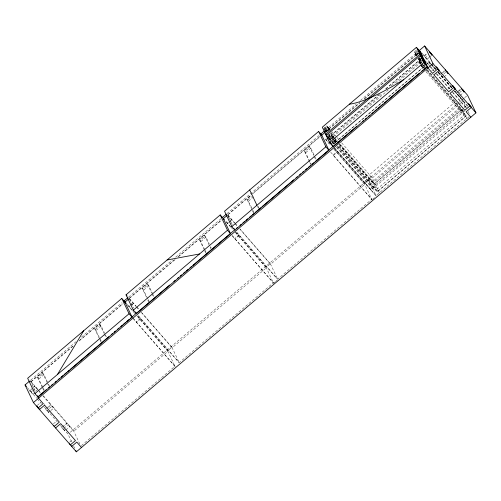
<?xml version="1.0" encoding="UTF-8"?>
<svg xmlns="http://www.w3.org/2000/svg" width="501" height="501" viewBox="0 0 501 501"><rect width="100%" height="100%" fill="white"/><g stroke="black" fill="none" stroke-linecap="round" stroke-linejoin="round"><path stroke-width="0.38" stroke-dasharray="2.5 1.88" d="M33.554 393.06L32.421 394.024L29.741 390.943L29.747 390.323L32.584 387.918M76.064 341.663L30.154 380.61L34.851 385.995L34.838 386.615L33.141 388.062M45.854 408.785L45.848 409.411L48.534 412.486L50.232 411.045M43.318 395.702L50.958 404.457L50.945 405.084L46.981 408.447M61.967 427.253L61.955 427.873L64.642 430.954L63.308 428.787M49.467 408.403L52.298 405.998L67.065 422.925L67.059 423.545L63.088 426.915M421.867 53L424.215 55.692L424.203 56.319L427.04 53.914M438.287 71.825L440.323 74.161L440.316 74.781L442.014 73.34M323.383 128.77L326.727 125.926L329.696 129.433L329.364 128.738M324.084 128.463L326.877 126.095L329.126 128.776L325.775 131.619L326.345 132.277L325.907 131.343L359.875 102.53M416.807 55.047L414.34 51.897L416.569 50.006M323.821 129.696L327.172 126.853L329.915 129.897M324.523 129.39L327.316 127.022L326.727 125.926M414.778 52.824L417.014 50.933M324.823 130.154L327.61 127.786L329.526 130.066M416.819 55.949L415.072 53.588L417.308 51.691M81.431 337.11L121.975 302.71M128.538 297.149L172.657 259.718M175.644 257.188L220.96 218.749M226.922 213.689L319.344 135.283M325.306 130.229L356.311 103.926M360.488 100.382L418.924 50.814M325.262 131.08L328.055 128.713L327.61 127.786M415.517 54.515L417.746 52.624M30.705 381.768L73.603 345.377M79.565 340.323L122.463 303.925M129.095 298.302L174.392 259.875M177.968 256.844L221.473 219.939M319.87 136.466L227.598 214.741L226.584 213.583M364.045 98.991L418.279 52.987M414.34 51.897L416.588 54.584L418.26 53.162M73.146 346.091L30.811 382L37.525 389.697L34.124 392.577M79.108 341.031L123.233 303.6M129.797 298.032L175.707 259.086M178.688 256.556L221.617 220.139M228.18 214.572L250.838 195.352M253.224 193.33L320.007 136.679M325.368 132.126L359.956 102.786M364.728 98.741L418.504 53.119M325.143 132.483L328.493 129.64L328.932 130.567M418.191 53.551L415.955 55.442L416.4 56.375M325.994 132.082L329.345 129.239L327.316 127.022M417.364 54.571L418.479 53.626M42.316 387.542L37.356 377.103L42.46 372.775L44 374.648L48.159 383.397M99.549 338.995L94.589 328.55L99.693 324.222L101.233 326.095L105.066 334.173M146.48 297.231L142.178 288.181L147.281 283.854L148.822 285.727L152.661 293.799M204.37 250.074L199.411 239.628L204.514 235.301L206.055 237.173L209.249 243.906M251.965 209.7L247.006 199.254L250.97 195.891M309.524 161.848L304.232 150.707L309.336 146.38L310.877 148.252L314.716 156.331M327.466 131.325L329.138 129.909M42.735 387.054L38.076 377.923L43.174 373.596M101.246 341.194L95.303 329.37L100.407 325.043M147.876 298.803L142.898 289.002L147.995 284.674M204.79 249.579L200.131 240.449L205.228 236.121M251.74 207.859L247.719 200.074L251.684 196.711M311.847 165.368L304.952 151.527L310.05 147.2M38.903 378.975L44 374.648M96.129 330.422L101.233 326.095M143.724 290.054L148.822 285.727M200.957 241.501L206.055 237.173M248.546 201.133L253.644 196.805M305.779 152.58L310.877 148.252M329.433 134.374L330.547 133.429M419.688 57.809L418.573 58.761L419.143 59.419L420.258 58.467M328.111 135.99L330.904 133.623M421.617 63.145L420.082 61.391L418.924 58.949L420.038 58.003M420.395 58.191L418.16 60.089L420.333 62.475M328.33 136.454L331.681 133.61M33.147 387.436L34.851 385.995M424.215 55.692L427.052 53.288M130.097 305.698L129.033 306.599L129.252 307.063L130.316 306.161M130.629 305.247L133.285 302.992L133.504 303.456L130.849 305.71M228.506 222.212L227.448 223.114L227.667 223.578L228.725 222.676M230.635 220.409L231.694 219.507L231.919 219.97L229.258 222.225M328.186 138.307L326.063 140.111L325.838 139.641L326.902 138.739M329.032 136.942L330.09 136.04L330.309 136.504L328.719 137.856M334.28 138.927L331.08 135.132L379.188 94.32M385.726 88.777L420.176 59.55L422.23 61.905M29.741 390.943L32.571 388.538M327.792 138.051L331.136 135.214L333.052 137.493M420.784 63.852L418.604 61.016L420.834 59.118M331.199 135.395L379.313 94.576M385.851 89.034L420.176 59.55M328.23 138.984L331.581 136.14L331.136 135.214M419.043 61.942L421.278 60.051M329.27 138.426L382.307 93.43M391.25 85.846L421.642 60.064M32.227 390.899L31.093 391.863L32.421 394.024M32.79 390.417L36.191 387.536L37.719 389.283M429.157 57.471L426.89 59.394L425.556 57.233L427.823 55.31M329.226 139.435L332.019 137.067L332.977 138.207M422.155 61.905L419.926 63.802L419.481 62.869L421.717 60.978M329.821 139.585L388.225 90.042M395.972 83.467L422.193 61.222M329.671 140.361L332.464 137.994L332.019 137.067M429.726 56.989L431.424 55.548M332.182 141.814L333.297 140.862M331.844 142.747L334.637 140.38L335.207 141.038L331.856 143.881M420.796 64.754L422.099 66.188L423.771 64.767M331.637 143.418L334.987 140.574L334.411 139.917M425.243 64.009L422.449 66.376L421.88 65.725M425.462 64.472L422.669 66.846L422.099 66.188M332.507 144.144L335.294 141.777L335.87 142.428L333.077 144.802M420.508 64.898L422.756 67.579L424.992 65.687M429.426 62.03L427.722 63.47L428.274 64.629L429.977 63.189L429.426 62.03L430.954 63.777M333.284 144.131L335.513 142.24L333.491 140.017M425.211 66.151L422.982 68.042L420.953 65.825M422.756 67.579L423.332 68.236L424.447 67.291M37.356 405.322L40.756 402.435M431.824 70.691L435.225 67.804M333.334 155.429L337.586 151.822L337.367 151.358L333.115 154.966L333.334 155.429L371.993 199.742L364.503 183.961L333.979 148.972M46.424 408.309L50.958 404.457M440.323 74.161L444.293 70.791M442.583 72.858L445.414 70.453M442.997 77.855L441.669 75.695L443.366 74.254M443.936 73.772L445.633 72.332M50.801 410.563L53.632 408.158L52.298 405.998M444.13 76.897L446.967 74.492M53.469 423.783L56.87 420.896M447.932 89.153L451.332 86.272M62.531 426.771L67.065 422.925M458.133 91.182L460.4 89.259M458.121 91.802L456.424 93.242L456.43 92.622L454.908 90.869M458.691 91.32L461.521 88.921M63.871 428.311L68.405 424.46L73.108 429.845L79.809 443.961M459.473 92.716L461.74 90.794M65.775 429.99L69.739 426.627L68.405 424.46M460.244 95.359L463.644 92.478M455.741 101.515L369.462 174.699L372.719 181.55L460.181 107.352M70.272 432.25L458.897 102.58M459.492 102.072L464.177 98.102M464.74 97.626L467.577 95.221M133.185 318.548L175.187 366.694L167.691 350.913L171.943 347.306L141.42 312.323M275.193 281.863L273.602 283.209L266.106 267.428L270.358 263.82L239.835 228.838M364.503 183.961L368.755 180.354L338.231 145.365M368.974 180.817L458.597 104.79M458.96 104.477L463.137 100.939L454.432 90.963M462.335 109.18L373.834 184.262L462.21 108.917M69.576 442.245L72.407 439.847M464.045 107.621L467.446 104.734M464.703 110.84L371.072 190.267L370.521 189.109L463.325 110.383M466.18 115.931L377.203 191.777L466.18 115.931L426.633 70.597M81.419 445.589L174.968 366.231L132.489 317.54M469.074 116.739L376.026 195.672L333.578 147.018M275.725 281.412L277.316 280.059M372.525 199.292L375.712 196.586M328.055 128.713L329.357 130.141M331.581 136.14L333.315 138.051M425.556 57.233L431.161 63.652M431.668 64.234L435.738 68.906M441.669 75.695L452.359 87.951M431.461 64.36L436.039 69.608M438.582 72.526L451.808 87.688M454.858 91.182L467.577 105.761M422.694 54.584L435.839 69.652M438.325 72.501L451.451 87.543M429.977 63.189L435.569 69.601M438.118 72.52L451.345 87.681M454.394 91.176L467.621 106.337M426.245 61.767L430.077 66.17M430.591 66.752L434.167 70.854M436.728 73.785L450.023 89.028M452.578 91.959L466.387 107.784M427.046 63.226L433.697 70.848M436.252 73.779L449.547 89.015M452.616 92.535L465.911 107.771M419.387 57.471L420.921 59.231M416.588 54.584L417.158 55.235L416.832 54.54M432.501 73.678L433.528 74.856M420.301 59.807L421.328 60.984M418.348 58.298L418.924 58.949M422.124 63.733L425.192 67.253M427.24 69.595L463.037 110.627L462.385 109.256M421.654 63.721L424.723 67.24M427.278 70.171L463.588 111.786L466.838 118.637L425.418 71.155M426.238 70.272L466.306 116.188M331.925 131.669L336.528 136.942M337.035 137.531L339.083 139.873M341.638 142.804L372.324 177.974L375.575 184.825L339.778 143.793M334.154 137.343L332.62 135.583L330.798 131.757M334.662 137.932L337.73 141.445M334.192 137.919L337.261 141.432M339.302 143.781L376.126 185.984L379.376 192.829L337.943 145.246M331.08 135.132L333.134 137.487M335.188 139.842L336.728 141.608M339.296 144.551L373.708 183.999M334.793 139.516L336.34 141.282M339.421 144.814L373.834 184.262M325.005 130.31L326.752 132.208M328.662 134.4L335.689 142.453M328.575 134.506L335.908 142.917M337.53 146.179L377.078 191.514M337.655 146.442L377.203 191.777M328.618 137.681L334.38 144.288M336.941 147.219L372.224 187.662M329.17 138.84L331.643 141.677M331.862 141.933L333.91 144.275M336.465 147.206L372.775 188.827M334.912 148.29L370.521 189.109M334.449 148.283L376.245 196.135L368.755 180.354M325.838 139.641L329.401 143.724M325.105 139.015L330.134 144.77M333.691 148.853L364.722 184.424L270.578 264.29L240.054 229.301M330.729 152.229L371.773 199.279L277.629 279.145L235.151 230.447M304.232 150.707L304.952 151.527M247.006 199.254L247.719 200.074M227.88 215.129L234.75 223.008M235.257 223.59L237.292 225.92M227.623 215.048L234.462 222.889M234.969 223.471L237.512 226.383M236.328 232.007L277.341 279.026M226.014 221.473L230.498 226.615M231.005 227.197L233.04 229.527M235.583 232.445L266.106 267.428M226.233 221.937L231.224 227.661M235.295 232.326L266.325 267.891L172.162 347.769L141.645 312.787M232.332 235.695L273.377 282.746L179.22 362.624L138.17 315.574M232.076 235.614L273.602 283.209M199.411 239.628L200.131 240.449M142.178 288.181L142.898 289.002M129.465 298.615L136.335 306.493M136.842 307.075L138.877 309.405M129.208 298.533L136.047 306.374M136.554 306.956L138.589 309.286M137.913 315.492L178.926 362.505M127.122 304.408L133.61 311.847M137.681 316.513L167.691 350.913M127.824 305.422L134.85 313.476M137.393 316.394L167.91 351.376L73.766 431.242L42.992 395.965M94.589 328.55L95.303 329.37M37.356 377.103L38.076 377.923M38.226 389.866L40.775 392.784M39.015 391.406L40.506 393.116M43.681 403.524L44.576 404.551M27.398 387.63L36.692 398.282M37.199 398.865L41.276 403.537M44.332 407.037L57.383 421.999M60.439 425.499L68.004 434.173L71.693 441.938M415.072 53.588L416.989 55.868M418.272 59.012L419.231 60.151M418.604 61.016L420.997 63.865M419.481 62.869L420.439 64.015M330.81 133.21L331.768 134.349M333.046 139.09L335.294 141.777M324.128 129.653L325.362 131.124M459.11 96.324L457.776 94.163L462.473 99.549L466.494 108.016M36.191 387.536L37.525 389.697M47.2 410.325L48.534 412.486M468.166 111.541L469.174 113.658M421.786 64.986L423.332 68.236M333.171 136.742L333.791 138.057M334.987 140.574L335.87 142.428M328.261 136.303L330.184 140.355M315.035 157.001L316.951 161.04M309.336 146.38L313.632 155.429M313.964 156.13L315.617 159.612M309.856 162.543L310.845 164.635M258.121 206.224L259.08 208.247M257.395 206.068L258.716 208.854M253.018 210.552L254.621 213.921M252.291 210.395L253.619 213.182M270.358 263.82L277.848 279.608M227.924 215.443L232.226 224.492M228.581 217.071L232.107 224.498M210.533 246.598L211.171 247.945M204.514 235.301L211.128 249.229M205.109 250.25L206.068 252.272M204.702 250.769L206.024 253.556M152.98 294.475L153.939 296.492M147.281 283.854L151.578 292.903M151.909 293.599L153.563 297.08M171.943 347.306L179.439 363.087M148.196 299.473L149.793 302.842M147.801 300.018L148.791 302.103M129.527 299.21L133.729 308.046M105.385 334.85L106.344 336.866M99.693 324.222L103.989 333.278M104.321 333.973L105.974 337.455M99.881 339.691L101.202 342.477M48.478 384.073L50.075 387.436M42.46 372.775L47.088 382.52M47.42 383.215L48.741 386.002M73.703 446.172L74.705 448.289M43.055 387.724L44.971 391.763M42.648 388.244L43.969 391.024M30.154 380.61L35.659 392.214M423.552 67.065L334.574 142.91L423.552 67.065M140.556 318.31L136.303 321.918L136.529 322.381L140.775 318.774L140.556 318.31M238.971 234.825L234.719 238.432L234.938 238.896L239.19 235.288L238.971 234.825M460.732 108.517L373.27 182.708L376.52 189.553L463.982 115.362L460.732 108.517"/><path stroke-width="0.75" d="M55.586 427.34L55.573 427.967L60.677 423.639L75.444 440.567L70.34 444.888L69.677 443.811M71.693 445.809L71.681 446.429L76.785 442.101L81.481 447.487M429.319 51.365L429.307 51.991L431.994 55.066L430.66 52.906M445.427 69.833L445.414 70.453L448.101 73.528L446.767 71.367M461.534 88.295L461.521 88.921L464.208 91.996L462.874 89.836M57.458 374.485L83.68 330.754M416.45 47.319L322.287 127.198L329.564 142.516L333.178 146.668L427.34 66.79L423.727 62.638L416.45 47.319L420.07 51.465M121.799 298.414L27.655 378.28L34.932 393.598L37.976 397.086L132.12 317.227L124.849 301.909L121.799 298.414L129.076 313.732L132.12 317.227M126.052 294.807L220.215 214.929L223.258 218.423L230.535 233.742L136.372 313.62L133.329 310.132L126.052 294.807L127.066 295.972M318.611 131.462L224.548 211.253L231.825 226.571L234.869 230.065L328.932 150.269L321.655 134.951L318.611 131.462L325.882 146.78L328.932 150.269M470.846 117.184L466.149 111.798L471.253 107.471L471.259 106.851L468.579 103.776L469.907 105.936L464.809 110.264L450.042 93.336L455.146 89.009L455.152 88.383L452.466 85.308L453.8 87.468L448.702 91.796L433.935 74.874L439.033 70.547L439.045 69.921L436.358 66.846L437.692 69.006L432.595 73.334L427.892 67.948L419.519 50.307L424.616 45.979L467.577 95.221L475.95 112.857L76.384 451.814L33.423 402.579L25.05 384.937L29.584 381.092M123.766 301.195L127.937 297.657M222.15 217.735L226.327 214.196M320.534 134.274L324.116 131.237M124.43 302.585L128.676 298.984M227.091 215.499L223.371 218.655L224.323 219.751M321.197 135.665L324.955 132.477M329.564 142.516L423.727 62.638M34.932 393.598L129.076 313.732M133.329 310.132L227.492 230.247L220.215 214.929M231.825 226.571L325.882 146.78M37.863 396.855L46.211 389.778M48.597 387.749L49.793 386.741M51.578 385.225L52.774 384.211M55.16 382.188L56.35 381.173M58.141 379.658L59.331 378.65M61.122 377.128L62.907 375.612M64.103 374.598L66.489 372.575M67.679 371.567L69.47 370.045M70.66 369.037L108.823 336.666M111.209 334.643L112.399 333.628M114.19 332.113L115.38 331.098M117.766 329.076L118.956 328.067M120.747 326.546L122.538 325.03M123.728 324.015L125.519 322.5M126.709 321.492L129.095 319.463M130.285 318.454L169.645 285.069M173.816 281.531L175.006 280.516M177.392 278.493L178.588 277.485M180.373 275.963L181.569 274.955M183.353 273.433L185.145 271.918M186.341 270.909L188.125 269.388M189.917 267.872L191.701 266.357M192.898 265.342L234.675 229.903L234.036 228.55M236.422 228.418L237.618 227.404M240.004 225.381L241.194 224.373M242.985 222.851L244.77 221.336M245.966 220.327L247.751 218.805M249.542 217.29L251.333 215.774M252.523 214.76L254.314 213.244M255.504 212.23L260.871 207.677M262.067 206.669L293.667 179.859M296.053 177.836L297.243 176.822M299.629 174.799L300.819 173.791M302.61 172.269L303.806 171.261M305.591 169.745L307.382 168.223M308.572 167.215L310.363 165.693M312.154 164.178L313.939 162.662M315.135 161.648L356.875 126.239M362.236 121.687L363.432 120.678M365.223 119.163L366.413 118.148M368.204 116.633L369.988 115.111M371.78 113.595L373.564 112.08M374.761 111.065L376.552 109.55M377.741 108.535L383.108 103.983M384.298 102.974L419.481 73.127M421.867 71.104L423.057 70.096M423.884 69.395L426.113 67.503M33.423 402.579L432.996 63.621L424.616 45.979M167.121 259.969L199.517 253.976M331.662 144.526L329.696 141.933M432.996 63.621L475.95 112.857M420.176 51.697L421.203 52.874M420.508 52.398L417.69 49.054L420.727 52.862M421.391 54.252L418.423 50.745L421.61 54.715M422.274 56.112L419.306 52.605L422.493 56.575M423.771 58.936L419.813 54.402L325.65 134.281L327.134 135.978M425.311 61.228L420.364 55.561L326.201 135.439L327.56 136.992M424.917 61.679L421.948 58.172L425.136 62.143M425.8 63.539L422.831 60.032L426.019 64.003M426.683 65.393L423.859 62.055L426.902 65.856M332.169 145.077L333.178 146.668M227.492 230.247L230.535 233.742M124.736 301.671L126.171 303.318M124.956 302.141L125.914 303.23M25.05 384.937L26.459 386.553M38.583 407.852L39.466 409.499L44.57 405.171L59.331 422.099L54.233 426.426L53.569 425.343M330.146 142.472L331.048 143.543M36.792 405.797L38.126 407.964L43.224 403.637L38.527 398.251L37.312 395.696M327.792 138.051L328.23 138.984M249.673 189.942L256.944 205.26M135.621 312.035L136.372 313.62M75.714 450.405L76.384 451.814M403.718 79.609A156.08 34.632 -41.1 0 1 372.612 96.674L363.87 100.3A156.08 34.632 -41.1 0 1 349.41 104.195"/></g></svg>
